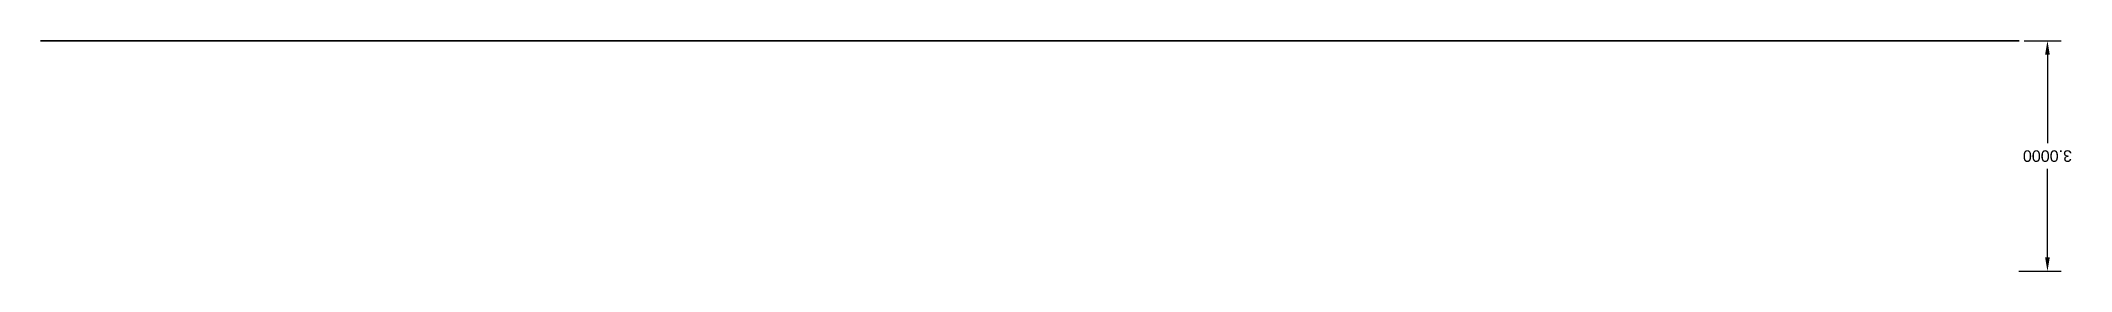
# Model space of a CAD drawing. Header units: metres. Extents: x 2.8 to 29.3, y -21.7 to -18.7.
import ezdxf

# ---------------------------------------------------------------- set-up
doc = ezdxf.new("R2010")
doc.units = ezdxf.units.M
doc.header["$MEASUREMENT"] = 0
for name, color, linetype in [('Dimensiuni SOLID 3D', 150, 'Continuous'), ('PROFIL AJUTATOR PLACA2 ATIC', 6, 'Continuous'), ('SCHITA PLACA 4  ATIC', 4, 'Continuous')]:
    doc.layers.add(name, color=color, linetype=linetype)
doc.styles.get("Standard").update_dxf_attribs({"font": 'arial.ttf'})
doc.dimstyles.get("Standard").update_dxf_attribs({"dimtxt": 1.03, "dimasz": 0.18, "dimexe": 0.18, "dimexo": 0.0625, "dimgap": 0.09, "dimtad": 0, "dimtih": 1, "dimtoh": 1, "dimdec": 4, "dimzin": 0, "dimdsep": 46, "dimtxsty": 'Standard', "dimcen": 0.09, "dimadec": 0, "dimazin": 0, "dimtfac": 1, "dimtdec": 4, "dimtofl": 0, "dimtmove": 0, "dimatfit": 3, "dimfxl": 1, "dimtolj": 1, "dimtzin": 0, "dimarcsym": 0})

# ---------------------------------------------------------------- blocks, each defined once
blk = doc.blocks.new('*D2')
at = {"layer": 'Dimensiuni SOLID 3D', "color": 0, "lineweight": -2, "transparency": 16777216}
for p, q in [((28.696, -18.7), (29.181, -18.7)), ((29.001, -18.88), (29.001, -20.033)), ((29.001, -21.52), (29.001, -20.367)), ((28.626, -21.7), (29.181, -21.7))]:
    blk.add_line(p, q, dxfattribs=at)
at = {"layer": 'Dimensiuni SOLID 3D', "color": 0, "transparency": 16777216}
for points in [[(29.031, -18.88), (28.971, -18.88), (29.001, -18.7)], [(29.031, -21.52), (28.971, -21.52), (29.001, -21.7)]]:
    blk.add_solid(points, dxfattribs=at)
at = {"layer": 'Dimensiuni SOLID 3D', "color": 0, "transparency": 16777216, "insert": (29.001, -20.2), "char_height": 0.15, "attachment_point": 5, "rotation": 180}
blk.add_mtext('\\A1;3.0000', dxfattribs=at)

msp = doc.modelspace()

# ---------------------------------------------------------------- linework, layer by layer
at = {"layer": 'PROFIL AJUTATOR PLACA2 ATIC', "extrusion": (7.60566e-15, -1, -7.24586e-30), "elevation": 18.7}
msp.add_lwpolyline([(28.63325, -1.15), (28.11177, -1.15), (28.11177, -1.65), (3.35472, -1.65), (3.35472, -1.15), (2.83325, -1.15), (2.83325, 6.55), (3.35382, 6.55), (3.35382, 7.05), (28.11267, 7.05), (28.11267, 6.55), (28.63325, 6.55)], close=True, dxfattribs=at)
at = {"layer": 'SCHITA PLACA 4  ATIC', "extrusion": (7.60566e-15, -1, -7.88861e-30), "elevation": 18.7}
msp.add_lwpolyline([(28.56325, 6.48), (28.56325, -1.08), (28.04177, -1.08), (28.04177, -1.58), (3.42472, -1.58), (3.42472, -1.08), (2.90325, -1.08), (2.90325, 6.48), (3.42382, 6.48), (3.42382, 6.98), (28.04267, 6.98), (28.04267, 6.48)], close=True, dxfattribs=at)

# ---------------------------------------------------------------- dimensions: what is measured, and where the dimension line sits
at = {"layer": 'Dimensiuni SOLID 3D'}
dim = msp.add_linear_dim(base=(29.00061, -18.7, 7.05), p1=(28.56325, -21.7, -1.08), p2=(28.63325, -18.7, 6.55), angle=270, dimstyle='Standard', override={"dimtxt": 0.15}, dxfattribs=at)
dim.commit()
dim.dimension.update_dxf_attribs({"geometry": '*D2', "text_midpoint": (29.00061, -20.2, 7.05)})

doc.saveas('drawing.dxf')
